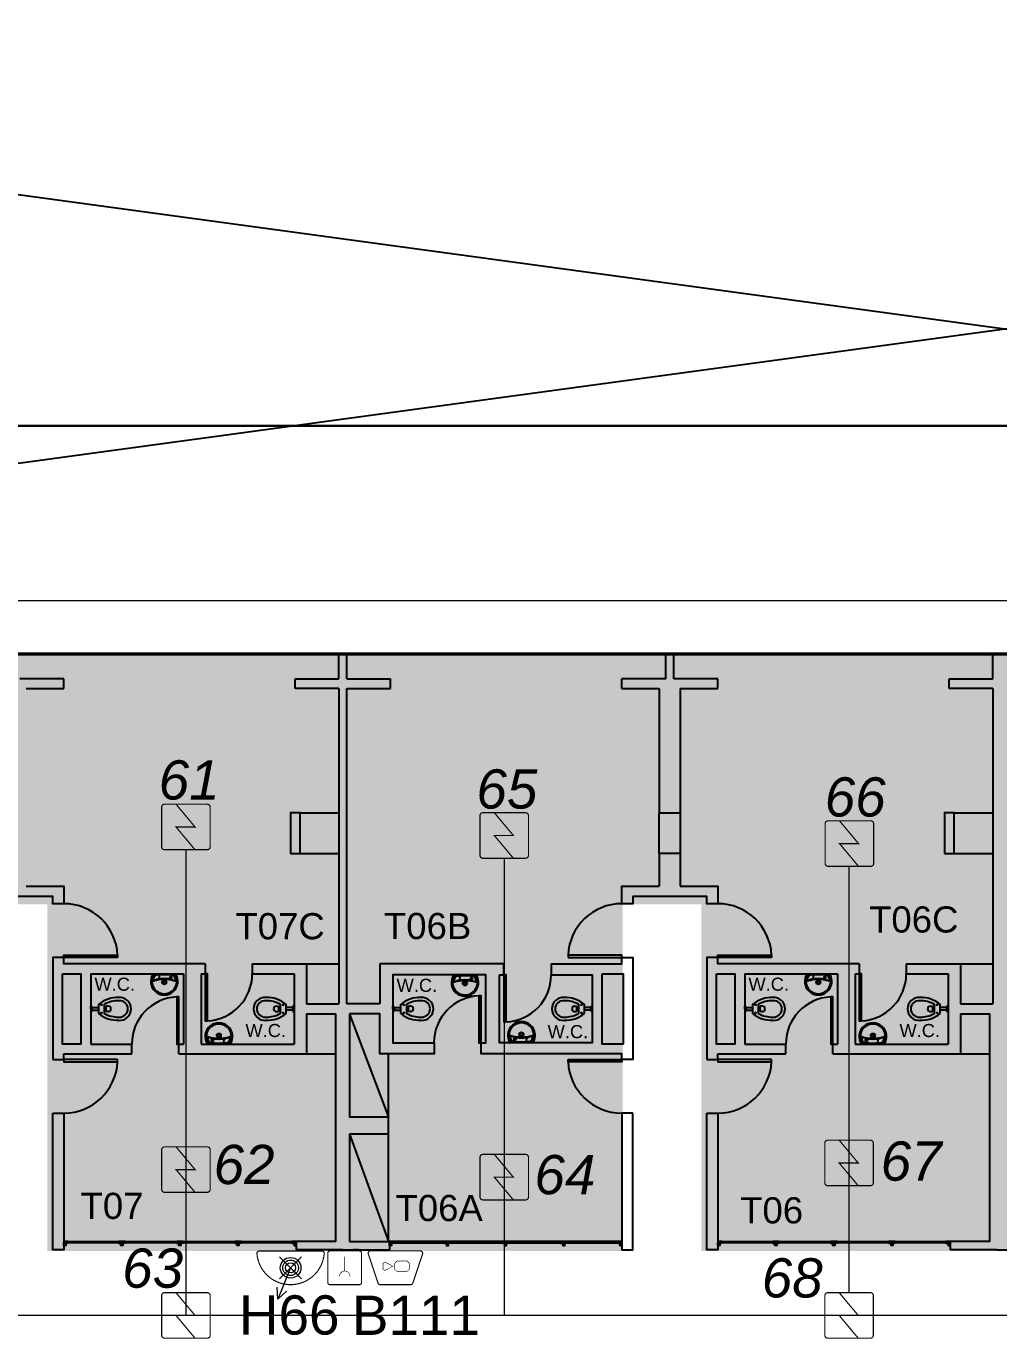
# Model space of a CAD drawing. Header units: metres. Extents: x -331 to 2982, y 362 to 2539.
# Drawn here: x 794.57 to 809.44, y 1304.15 to 1324.22 of the extents above; entities that cross this region are included whole.
import ezdxf

# ---------------------------------------------------------------- set-up
doc = ezdxf.new("R2010")
doc.units = ezdxf.units.M
doc.layers.get('0').update_dxf_attribs({"color": 251})
doc.layers.add('_salas', color=251, linetype='Continuous', plot=False)
for name, color, linetype in [('ALV', 251, 'Continuous'), ('CX', 251, 'Continuous'), ('Det', 251, 'Continuous'), ('DET. FUMAÇA', 1, 'Continuous'), ('Det_Vigas', 251, 'Continuous'), ('Div', 251, 'Continuous'), ('Est', 251, 'Continuous'), ('Mob', 251, 'Continuous'), ('SALAS NOVAS', 7, 'Continuous'), ('Texto_Salas', 251, 'Continuous'), ('vid', 251, 'Continuous')]:
    doc.layers.add(name, color=color, linetype=linetype)
doc.layers.add('Botoeira_antiga', color=74, linetype='Continuous', lineweight=30)
doc.styles.add('ARIAL', font='arial.ttf')
doc.styles.add('DESTAQUE', font='arial.ttf', dxfattribs={"height": 0.4})
doc.styles.add('X3G_ENTITY_1416A427', font='arial.ttf', dxfattribs={"height": 0.6})
doc.styles.add('X3G_ENTITY_1416A431', font='arial.ttf', dxfattribs={"height": 0.6})
doc.styles.add('X3G_ENTITY_1416A43B', font='arial.ttf', dxfattribs={"height": 0.6})
doc.styles.add('X3G_ENTITY_1416A445', font='arial.ttf', dxfattribs={"height": 0.6})
doc.styles.add('X3G_ENTITY_1416A44F', font='arial.ttf', dxfattribs={"height": 0.6})
doc.styles.add('X3G_ENTITY_1416A459', font='arial.ttf', dxfattribs={"height": 0.6})
doc.styles.add('X3G_ENTITY_1416A463', font='arial.ttf', dxfattribs={"height": 0.6})
doc.styles.add('X3G_ENTITY_1416A46D', font='arial.ttf', dxfattribs={"height": 0.6})
doc.styles.add('X3G_ENTITY_1416B677', font='arial.ttf', dxfattribs={"height": 0.6})
doc.styles.add('X3G_ENTITY_14229861', font='arial.ttf', dxfattribs={"height": 0.6})

# ---------------------------------------------------------------- blocks, each defined once
blk = doc.blocks.new('Detector de fumaça')
at = {"layer": 'DET. FUMAÇA', "linetype": 'Continuous', "lineweight": 15, "const_width": 0.0187}
blk.add_lwpolyline([(774.599, 539.816), (775.249, 539.816, -0.414214), (775.296, 539.769), (775.296, 539.167, -0.414214), (775.249, 539.12), (774.599, 539.12, -0.414214), (774.553, 539.167), (774.553, 539.769, -0.414214)], format="xyb", close=True, dxfattribs=at)
blk.add_lwpolyline([(774.773, 539.816), (775.064, 539.468), (774.773, 539.468), (775.064, 539.12)], dxfattribs=at)
blk = doc.blocks.new('WEW')
at = {"color": 1, "lineweight": 0, "true_color": 0xe60000}
for p, q in [((1781.244, 994.005), (1781.439, 994.482)), ((1781.439, 994.482), (1781.308, 994.36)), ((1781.439, 994.482), (1781.447, 994.302)), ((1781.075, 994.175), (1781.413, 993.836)), ((1781.413, 994.175), (1781.075, 993.836))]:
    blk.add_line(p, q, dxfattribs=at)
at = {"color": 1, "true_color": 0xe60000, "const_width": 0.0172}
for points in [[(1779.259, 993.747), (1780.023, 993.747, 0.511918), (1780.056, 993.793), (1779.907, 994.24, 0.322823), (1779.874, 994.263), (1779.408, 994.263, 0.322823), (1779.375, 994.24), (1779.226, 993.793, 0.511918)], [(1780.193, 994.263), (1780.641, 994.263, -0.414214), (1780.675, 994.229), (1780.675, 993.782, -0.414214), (1780.641, 993.747), (1780.193, 993.747, -0.414214), (1780.159, 993.782), (1780.159, 994.229, -0.414214)], [(1780.764, 993.748), (1781.724, 993.748, 0.435311), (1781.759, 993.784, 0.930949), (1780.73, 993.784, 0.435311)]]:
    blk.add_lwpolyline(points, format="xyb", close=True, dxfattribs=at)
at = {"color": 1, "true_color": 0xe60000, "const_width": 0.0086}
for points in [[(1780.336, 994.135), (1780.338, 994.117), (1780.344, 994.099), (1780.351, 994.088), (1780.365, 994.073), (1780.373, 994.067), (1780.386, 994.06), (1780.397, 994.057), (1780.413, 994.055), (1780.421, 994.055), (1780.431, 994.056), (1780.45, 994.062), (1780.464, 994.07), (1780.477, 994.082), (1780.488, 994.096), (1780.494, 994.11), (1780.497, 994.122), (1780.498, 994.13), (1780.498, 994.136)], [(1780.417, 993.837), (1780.417, 994.055)]]:
    blk.add_lwpolyline(points, dxfattribs=at)
for points in [[(1779.463, 994.06), (1779.617, 994.06), (1779.652, 994.026), (1779.652, 993.936), (1779.617, 993.902), (1779.463, 993.902), (1779.428, 993.936), (1779.428, 994.026)], [(1779.832, 993.936), (1779.832, 994.026), (1779.802, 994.044), (1779.679, 993.981), (1779.802, 993.918)]]:
    blk.add_lwpolyline(points, close=True, dxfattribs=at)
at = {"color": 1, "lineweight": 0, "true_color": 0xe60000}
for radius in [0.158, 0.119, 0.0774]:
    blk.add_circle((1781.244, 994.005), radius, dxfattribs=at)

msp = doc.modelspace()

# ---------------------------------------------------------------- hatches: boundary and pattern name
at = {"layer": '_salas', "transparency": 33554559}
h = msp.add_hatch(color=256, dxfattribs=at)
h.dxf.hatch_style = 1
h.paths.add_polyline_path([(845.886, 1305.49), (845.886, 1314.61), (773.074, 1314.61), (773.074, 1305.49), (773.859, 1305.49), (773.859, 1310.79), (774.889, 1310.79), (774.889, 1305.49), (783.689, 1305.49), (783.689, 1310.79), (784.889, 1310.79), (784.889, 1305.49), (793.689, 1305.49), (793.689, 1310.79), (794.889, 1310.79), (794.889, 1305.49), (803.689, 1305.49), (803.689, 1310.79), (804.889, 1310.79), (804.889, 1305.49), (813.689, 1305.49), (813.689, 1310.79), (814.889, 1310.79), (814.889, 1305.49), (823.689, 1305.49), (823.689, 1310.79), (824.889, 1310.79), (824.889, 1305.49), (833.689, 1305.49), (833.689, 1310.79), (834.889, 1310.79), (834.889, 1305.49), (843.689, 1305.49), (843.689, 1310.79), (844.889, 1310.79), (844.889, 1309.89), (844.879, 1309.89), (844.879, 1305.49)])

# ---------------------------------------------------------------- linework, layer by layer
at = {"layer": 'ALV'}
for p, q in [((799.349, 1314.241), (799.349, 1314.611)), ((799.469, 1314.241), (799.469, 1314.611)), ((804.349, 1314.611), (804.469, 1314.611)), ((804.349, 1314.241), (804.349, 1314.611)), ((804.469, 1314.241), (804.469, 1314.611)), ((809.349, 1314.241), (809.349, 1314.611)), ((795.144, 1314.241), (794.469, 1314.241)), ((795.144, 1314.091), (795.144, 1314.241)), ((798.679, 1314.091), (798.679, 1314.241)), ((798.679, 1314.241), (799.349, 1314.241)), ((799.469, 1314.241), (800.139, 1314.241)), ((800.139, 1314.091), (800.139, 1314.241)), ((803.674, 1314.091), (803.674, 1314.241)), ((804.349, 1314.241), (803.674, 1314.241)), ((805.144, 1314.241), (804.469, 1314.241)), ((805.144, 1314.091), (805.144, 1314.241)), ((808.679, 1314.091), (808.679, 1314.241)), ((808.679, 1314.241), (809.349, 1314.241)), ((794.569, 1314.091), (795.144, 1314.091)), ((799.349, 1314.091), (798.679, 1314.091)), ((799.349, 1314.091), (799.349, 1309.269)), ((799.469, 1309.269), (799.469, 1314.091)), ((799.469, 1314.091), (800.139, 1314.091)), ((803.674, 1314.091), (804.249, 1314.091)), ((804.249, 1314.091), (804.249, 1312.191)), ((804.569, 1314.091), (805.144, 1314.091)), ((804.569, 1314.091), (804.569, 1312.191)), ((809.349, 1314.091), (808.679, 1314.091)), ((809.349, 1314.091), (809.349, 1309.269)), ((804.249, 1311.571), (804.249, 1311.071)), ((804.569, 1311.571), (804.569, 1311.071)), ((797.304, 1309.881), (797.304, 1309.731)), ((798.024, 1309.881), (798.854, 1309.881)), ((798.024, 1309.881), (798.024, 1309.731)), ((798.854, 1309.881), (798.854, 1309.269)), ((800.964, 1309.881), (799.974, 1309.881)), ((799.974, 1309.881), (799.974, 1309.269)), ((807.304, 1309.881), (807.304, 1309.731)), ((808.024, 1309.881), (808.854, 1309.881)), ((808.024, 1309.881), (808.024, 1309.731)), ((808.854, 1309.881), (808.854, 1309.269)), ((795.554, 1309.731), (795.554, 1308.656)), ((795.554, 1309.731), (796.974, 1309.731)), ((796.974, 1309.731), (796.974, 1308.656)), ((797.244, 1309.731), (797.304, 1309.731)), ((797.244, 1309.731), (797.244, 1308.656)), ((798.024, 1309.731), (798.664, 1309.731)), ((798.664, 1309.731), (798.664, 1308.656)), ((805.554, 1309.731), (805.554, 1308.656)), ((805.554, 1309.731), (806.974, 1309.731)), ((806.974, 1309.731), (806.974, 1308.656)), ((807.244, 1309.731), (807.304, 1309.731)), ((807.244, 1309.731), (807.244, 1308.656)), ((808.024, 1309.731), (808.664, 1309.731)), ((808.664, 1309.731), (808.664, 1308.656)), ((798.854, 1309.269), (799.349, 1309.269)), ((799.974, 1309.269), (799.469, 1309.269)), ((808.854, 1309.269), (809.349, 1309.269)), ((798.854, 1309.119), (798.854, 1308.506)), ((798.854, 1309.119), (799.304, 1309.119)), ((799.304, 1305.636), (799.304, 1309.119)), ((799.514, 1309.119), (799.514, 1307.536)), ((808.854, 1309.119), (808.854, 1308.506)), ((808.854, 1309.119), (809.304, 1309.119)), ((809.304, 1305.636), (809.304, 1309.119)), ((795.554, 1308.656), (796.184, 1308.656)), ((796.184, 1308.506), (796.184, 1308.656)), ((796.904, 1308.656), (796.974, 1308.656)), ((796.904, 1308.506), (796.904, 1308.656)), ((797.244, 1308.656), (798.664, 1308.656)), ((805.554, 1308.656), (806.184, 1308.656)), ((806.184, 1308.506), (806.184, 1308.656)), ((806.904, 1308.656), (806.974, 1308.656)), ((806.904, 1308.506), (806.904, 1308.656)), ((807.244, 1308.656), (808.664, 1308.656)), ((794.974, 1308.421), (795.144, 1308.421)), ((795.144, 1308.506), (796.184, 1308.506)), ((795.144, 1308.421), (795.144, 1308.506)), ((796.904, 1308.506), (798.854, 1308.506)), ((804.974, 1308.421), (805.144, 1308.421)), ((805.144, 1308.506), (806.184, 1308.506)), ((805.144, 1308.421), (805.144, 1308.506)), ((806.904, 1308.506), (808.854, 1308.506)), ((800.109, 1307.536), (799.514, 1307.536)), ((800.109, 1307.276), (800.109, 1307.536)), ((799.514, 1307.276), (799.514, 1305.636)), ((800.109, 1307.276), (799.514, 1307.276)), ((799.304, 1305.636), (798.694, 1305.636)), ((798.694, 1305.636), (798.694, 1305.511)), ((799.514, 1305.636), (800.124, 1305.636)), ((800.124, 1305.636), (800.124, 1305.511)), ((809.304, 1305.636), (808.694, 1305.636)), ((808.694, 1305.636), (808.694, 1305.511)), ((799.409, 1305.511), (798.694, 1305.511)), ((799.409, 1305.511), (800.124, 1305.511)), ((809.409, 1305.511), (808.694, 1305.511)), ((809.409, 1305.511), (810.124, 1305.511))]:
    msp.add_line(p, q, dxfattribs=at)
for points in [[(794.569, 1311.071), (795.144, 1311.071), (795.144, 1310.801), (794.974, 1310.801), (794.974, 1310.911), (793.844, 1310.911), (793.844, 1310.801), (793.674, 1310.801), (793.674, 1311.071), (794.249, 1311.071)], [(804.569, 1311.071), (805.144, 1311.071), (805.144, 1310.801), (804.974, 1310.801), (804.974, 1310.911), (803.844, 1310.911), (803.844, 1310.801), (803.674, 1310.801), (803.674, 1311.071), (804.249, 1311.071)], [(797.304, 1309.881), (795.144, 1309.881), (795.144, 1309.981), (794.974, 1309.981), (794.974, 1308.421)], [(802.594, 1309.881), (803.674, 1309.881), (803.674, 1309.981), (803.844, 1309.981), (803.844, 1308.421), (803.674, 1308.421), (803.674, 1308.506), (801.524, 1308.506), (801.524, 1308.674), (801.594, 1308.674), (801.594, 1309.714), (800.174, 1309.714), (800.174, 1308.674), (800.804, 1308.674), (800.804, 1308.506), (799.974, 1308.506), (799.974, 1309.119), (799.514, 1309.119)], [(801.804, 1309.714), (801.874, 1309.714), (801.874, 1309.881), (799.974, 1309.881)], [(802.594, 1309.881), (802.594, 1309.714), (803.224, 1309.714), (803.224, 1308.674), (801.804, 1308.674), (801.804, 1309.714)], [(807.304, 1309.881), (805.144, 1309.881), (805.144, 1309.981), (804.974, 1309.981), (804.974, 1308.421)], [(796.047, 1305.615), (796.047, 1305.575), (796.017, 1305.575), (796.017, 1305.615)], [(796.934, 1305.615), (796.934, 1305.575), (796.904, 1305.575), (796.904, 1305.615)], [(801.884, 1305.615), (801.884, 1305.575), (801.914, 1305.575), (801.914, 1305.615)], [(806.047, 1305.615), (806.047, 1305.575), (806.017, 1305.575), (806.017, 1305.615)], [(806.934, 1305.615), (806.934, 1305.575), (806.904, 1305.575), (806.904, 1305.615)]]:
    msp.add_lwpolyline(points, dxfattribs=at)
for points in [[(795.124, 1309.731), (795.404, 1309.731), (795.404, 1308.656), (795.124, 1308.656)], [(803.374, 1309.731), (803.694, 1309.731), (803.694, 1308.656), (803.374, 1308.656)], [(805.124, 1309.731), (805.404, 1309.731), (805.404, 1308.656), (805.124, 1308.656)], [(794.974, 1307.601), (795.144, 1307.601), (795.144, 1305.511), (794.974, 1305.511)], [(803.844, 1307.601), (803.674, 1307.601), (803.674, 1305.511), (803.844, 1305.511)], [(804.974, 1307.601), (805.144, 1307.601), (805.144, 1305.511), (804.974, 1305.511)], [(795.148, 1305.635), (798.69, 1305.635), (798.69, 1305.615), (795.148, 1305.615)], [(795.984, 1305.635), (796.029, 1305.635), (796.029, 1305.615), (795.984, 1305.615), (795.984, 1305.614), (796.03, 1305.614), (796.03, 1305.636), (795.984, 1305.636)], [(796.033, 1305.636), (796.03, 1305.636), (796.03, 1305.614), (796.033, 1305.614)], [(796.08, 1305.635), (796.034, 1305.635), (796.034, 1305.615), (796.08, 1305.615), (796.08, 1305.614), (796.033, 1305.614), (796.033, 1305.636), (796.08, 1305.636)], [(796.871, 1305.635), (796.917, 1305.635), (796.917, 1305.615), (796.871, 1305.615), (796.871, 1305.614), (796.918, 1305.614), (796.918, 1305.636), (796.871, 1305.636)], [(796.921, 1305.636), (796.918, 1305.636), (796.918, 1305.614), (796.921, 1305.614)], [(796.967, 1305.635), (796.922, 1305.635), (796.922, 1305.615), (796.967, 1305.615), (796.967, 1305.614), (796.921, 1305.614), (796.921, 1305.636), (796.967, 1305.636)], [(803.67, 1305.635), (800.128, 1305.635), (800.128, 1305.615), (803.67, 1305.615)], [(801.851, 1305.635), (801.897, 1305.635), (801.897, 1305.615), (801.851, 1305.615), (801.851, 1305.614), (801.898, 1305.614), (801.898, 1305.636), (801.851, 1305.636)], [(801.898, 1305.636), (801.901, 1305.636), (801.901, 1305.614), (801.898, 1305.614)], [(801.947, 1305.635), (801.902, 1305.635), (801.902, 1305.615), (801.947, 1305.615), (801.947, 1305.614), (801.901, 1305.614), (801.901, 1305.636), (801.947, 1305.636)], [(805.148, 1305.635), (808.69, 1305.635), (808.69, 1305.615), (805.148, 1305.615)], [(805.984, 1305.635), (806.029, 1305.635), (806.029, 1305.615), (805.984, 1305.615), (805.984, 1305.614), (806.03, 1305.614), (806.03, 1305.636), (805.984, 1305.636)], [(806.033, 1305.636), (806.03, 1305.636), (806.03, 1305.614), (806.033, 1305.614)], [(806.08, 1305.635), (806.034, 1305.635), (806.034, 1305.615), (806.08, 1305.615), (806.08, 1305.614), (806.033, 1305.614), (806.033, 1305.636), (806.08, 1305.636)], [(806.871, 1305.635), (806.917, 1305.635), (806.917, 1305.615), (806.871, 1305.615), (806.871, 1305.614), (806.918, 1305.614), (806.918, 1305.636), (806.871, 1305.636)], [(806.921, 1305.636), (806.918, 1305.636), (806.918, 1305.614), (806.921, 1305.614)], [(806.967, 1305.635), (806.922, 1305.635), (806.922, 1305.615), (806.967, 1305.615), (806.967, 1305.614), (806.921, 1305.614), (806.921, 1305.636), (806.967, 1305.636)]]:
    msp.add_lwpolyline(points, close=True, dxfattribs=at)
at = {"layer": 'Botoeira_antiga'}
msp.add_lwpolyline([(872.49, 1318.109, 0.414214), (873.39, 1319.009), (873.39, 1344.645, 0.414214), (872.49, 1345.545), (763.344, 1345.545, 0.414214), (762.444, 1344.645), (762.444, 1319.009, 0.414214), (763.344, 1318.109)], format="xyb", close=True, dxfattribs=at)
at = {"layer": 'CX'}
for points in [[(795.964, 1309.981), (795.144, 1309.981), (795.144, 1310.016), (795.964, 1310.016)], [(802.854, 1309.981), (803.674, 1309.981), (803.674, 1310.016), (802.854, 1310.016)], [(805.964, 1309.981), (805.144, 1309.981), (805.144, 1310.016), (805.964, 1310.016)], [(797.339, 1309.011), (797.339, 1309.731), (797.304, 1309.731), (797.304, 1309.011)], [(801.909, 1308.994), (801.909, 1309.714), (801.874, 1309.714), (801.874, 1308.994)], [(807.339, 1309.011), (807.339, 1309.731), (807.304, 1309.731), (807.304, 1309.011)], [(801.489, 1309.394), (801.489, 1308.674), (801.524, 1308.674), (801.524, 1309.394)], [(796.869, 1309.376), (796.869, 1308.656), (796.904, 1308.656), (796.904, 1309.376)], [(806.869, 1309.376), (806.869, 1308.656), (806.904, 1308.656), (806.904, 1309.376)], [(795.964, 1308.421), (795.144, 1308.421), (795.144, 1308.386), (795.964, 1308.386)], [(802.854, 1308.421), (803.674, 1308.421), (803.674, 1308.386), (802.854, 1308.386)], [(805.964, 1308.421), (805.144, 1308.421), (805.144, 1308.386), (805.964, 1308.386)], [(795.147, 1305.636), (795.144, 1305.636), (795.144, 1305.614), (795.147, 1305.614)], [(795.207, 1305.635), (795.148, 1305.635), (795.148, 1305.615), (795.207, 1305.615), (795.207, 1305.614), (795.147, 1305.614), (795.147, 1305.636), (795.207, 1305.636)], [(797.759, 1305.635), (797.804, 1305.635), (797.804, 1305.615), (797.759, 1305.615), (797.759, 1305.614), (797.805, 1305.614), (797.805, 1305.636), (797.759, 1305.636)], [(797.808, 1305.636), (797.805, 1305.636), (797.805, 1305.614), (797.808, 1305.614)], [(797.855, 1305.635), (797.809, 1305.635), (797.809, 1305.615), (797.855, 1305.615), (797.855, 1305.614), (797.808, 1305.614), (797.808, 1305.636), (797.855, 1305.636)], [(798.631, 1305.635), (798.69, 1305.635), (798.69, 1305.615), (798.631, 1305.615), (798.631, 1305.614), (798.691, 1305.614), (798.691, 1305.636), (798.631, 1305.636)], [(798.691, 1305.636), (798.694, 1305.636), (798.694, 1305.614), (798.691, 1305.614)], [(800.127, 1305.636), (800.124, 1305.636), (800.124, 1305.614), (800.127, 1305.614)], [(800.187, 1305.635), (800.128, 1305.635), (800.128, 1305.615), (800.187, 1305.615), (800.187, 1305.614), (800.127, 1305.614), (800.127, 1305.636), (800.187, 1305.636)], [(800.964, 1305.635), (801.009, 1305.635), (801.009, 1305.615), (800.964, 1305.615), (800.964, 1305.614), (801.01, 1305.614), (801.01, 1305.636), (800.964, 1305.636)], [(801.01, 1305.636), (801.013, 1305.636), (801.013, 1305.614), (801.01, 1305.614)], [(801.06, 1305.635), (801.014, 1305.635), (801.014, 1305.615), (801.06, 1305.615), (801.06, 1305.614), (801.013, 1305.614), (801.013, 1305.636), (801.06, 1305.636)], [(802.739, 1305.635), (802.784, 1305.635), (802.784, 1305.615), (802.739, 1305.615), (802.739, 1305.614), (802.785, 1305.614), (802.785, 1305.636), (802.739, 1305.636)], [(802.785, 1305.636), (802.788, 1305.636), (802.788, 1305.614), (802.785, 1305.614)], [(802.835, 1305.635), (802.789, 1305.635), (802.789, 1305.615), (802.835, 1305.615), (802.835, 1305.614), (802.788, 1305.614), (802.788, 1305.636), (802.835, 1305.636)], [(803.611, 1305.635), (803.67, 1305.635), (803.67, 1305.615), (803.611, 1305.615), (803.611, 1305.614), (803.671, 1305.614), (803.671, 1305.636), (803.611, 1305.636)], [(803.671, 1305.636), (803.674, 1305.636), (803.674, 1305.614), (803.671, 1305.614)], [(805.147, 1305.636), (805.144, 1305.636), (805.144, 1305.614), (805.147, 1305.614)], [(805.207, 1305.635), (805.148, 1305.635), (805.148, 1305.615), (805.207, 1305.615), (805.207, 1305.614), (805.147, 1305.614), (805.147, 1305.636), (805.207, 1305.636)], [(807.759, 1305.635), (807.804, 1305.635), (807.804, 1305.615), (807.759, 1305.615), (807.759, 1305.614), (807.805, 1305.614), (807.805, 1305.636), (807.759, 1305.636)], [(807.808, 1305.636), (807.805, 1305.636), (807.805, 1305.614), (807.808, 1305.614)], [(807.855, 1305.635), (807.809, 1305.635), (807.809, 1305.615), (807.855, 1305.615), (807.855, 1305.614), (807.808, 1305.614), (807.808, 1305.636), (807.855, 1305.636)], [(808.631, 1305.635), (808.69, 1305.635), (808.69, 1305.615), (808.631, 1305.615), (808.631, 1305.614), (808.691, 1305.614), (808.691, 1305.636), (808.631, 1305.636)], [(808.691, 1305.636), (808.694, 1305.636), (808.694, 1305.614), (808.691, 1305.614)]]:
    msp.add_lwpolyline(points, close=True, dxfattribs=at)
for points in [[(795.174, 1305.615), (795.174, 1305.575), (795.144, 1305.575), (795.144, 1305.615)], [(797.822, 1305.615), (797.822, 1305.575), (797.792, 1305.575), (797.792, 1305.615)], [(798.664, 1305.615), (798.664, 1305.575), (798.694, 1305.575), (798.694, 1305.615)], [(800.154, 1305.615), (800.154, 1305.575), (800.124, 1305.575), (800.124, 1305.615)], [(800.997, 1305.615), (800.997, 1305.575), (801.027, 1305.575), (801.027, 1305.615)], [(802.772, 1305.615), (802.772, 1305.575), (802.802, 1305.575), (802.802, 1305.615)], [(803.644, 1305.615), (803.644, 1305.575), (803.674, 1305.575), (803.674, 1305.615)], [(805.174, 1305.615), (805.174, 1305.575), (805.144, 1305.575), (805.144, 1305.615)], [(807.822, 1305.615), (807.822, 1305.575), (807.792, 1305.575), (807.792, 1305.615)], [(808.664, 1305.615), (808.664, 1305.575), (808.694, 1305.575), (808.694, 1305.615)]]:
    msp.add_lwpolyline(points, dxfattribs=at)
at = {"layer": 'CX', "color": 251, "true_color": 0x606060}
for centre, radius, start, end in [((795.144, 1309.981), 0.821, 2.4441, 90), ((803.674, 1309.981), 0.821, 90, 177.5559), ((805.144, 1309.981), 0.821, 2.4441, 90), ((797.304, 1309.731), 0.721, 272.783, 0), ((801.874, 1309.714), 0.721, 272.783, 0), ((807.304, 1309.731), 0.721, 272.783, 0), ((801.524, 1308.674), 0.721, 92.783, 180), ((796.904, 1308.656), 0.721, 92.783, 180), ((806.904, 1308.656), 0.721, 92.783, 180), ((795.144, 1308.421), 0.821, 270, 357.5559), ((803.674, 1308.421), 0.821, 182.4441, 270), ((805.144, 1308.421), 0.821, 270, 357.5559)]:
    msp.add_arc(centre, radius, start, end, dxfattribs=at)
at = {"layer": 'Det', "color": 251}
for p, q in [((841.129, 1323.891), (773.124, 1314.631)), ((777.964, 1323.89), (845.929, 1314.631))]:
    msp.add_line(p, q, dxfattribs=at)
at = {"layer": 'Det_Vigas', "color": 251}
for p, q in [((795.64, 1305.615), (795.565, 1305.615)), ((800.62, 1305.615), (800.545, 1305.615)), ((799.647, 1305.511), (799.572, 1305.511))]:
    msp.add_line(p, q, dxfattribs=at)
at = {"layer": 'Div', "color": 230, "linetype": 'Continuous', "lineweight": 0}
msp.add_line((744.152, 1315.437), (872.39, 1315.437), dxfattribs=at)
at = {"layer": 'Div', "color": 150, "linetype": 'Continuous', "lineweight": 0}
for p, q in [((797.01, 1311.627), (797.01, 1304.507)), ((801.878, 1311.497), (801.878, 1304.507)), ((807.151, 1304.855), (807.151, 1311.374)), ((847.645, 1304.507), (747.654, 1304.507))]:
    msp.add_line(p, q, dxfattribs=at)
at = {"layer": 'Est'}
for points in [[(798.609, 1311.571), (798.759, 1311.571), (798.759, 1312.191), (798.609, 1312.191)], [(804.249, 1312.191), (804.569, 1312.191), (804.569, 1311.571), (804.249, 1311.571)], [(808.609, 1311.571), (808.759, 1311.571), (808.759, 1312.191), (808.609, 1312.191)]]:
    msp.add_lwpolyline(points, close=True, dxfattribs=at)
at = {"layer": 'Mob'}
for p, q in [((798.759, 1312.191), (799.349, 1312.191)), ((808.759, 1312.191), (809.349, 1312.191)), ((798.759, 1311.571), (799.349, 1311.571)), ((808.759, 1311.571), (809.349, 1311.571)), ((798.854, 1309.881), (799.349, 1309.881)), ((808.854, 1309.881), (809.349, 1309.881)), ((796.503, 1309.731), (796.855, 1309.731)), ((801.101, 1309.714), (801.452, 1309.714)), ((806.503, 1309.731), (806.855, 1309.731)), ((795.554, 1309.194), (795.554, 1309.234)), ((795.554, 1309.234), (795.565, 1309.234)), ((795.554, 1309.194), (795.554, 1309.153)), ((795.574, 1309.214), (795.574, 1309.225)), ((795.574, 1309.214), (795.574, 1309.174)), ((795.574, 1309.214), (795.674, 1309.214)), ((795.674, 1309.264), (795.674, 1309.124)), ((795.762, 1309.264), (795.762, 1309.124)), ((795.793, 1309.153), (795.793, 1309.234)), ((795.822, 1309.234), (795.793, 1309.234)), ((798.396, 1309.234), (798.425, 1309.234)), ((798.425, 1309.234), (798.425, 1309.153)), ((798.456, 1309.124), (798.456, 1309.264)), ((798.544, 1309.124), (798.544, 1309.264)), ((798.644, 1309.214), (798.544, 1309.214)), ((798.644, 1309.214), (798.644, 1309.225)), ((798.644, 1309.174), (798.644, 1309.214)), ((798.664, 1309.234), (798.653, 1309.234)), ((798.664, 1309.194), (798.664, 1309.234)), ((798.664, 1309.194), (798.664, 1309.153)), ((800.174, 1309.194), (800.174, 1309.234)), ((800.174, 1309.234), (800.185, 1309.234)), ((800.174, 1309.194), (800.174, 1309.153)), ((800.194, 1309.214), (800.194, 1309.225)), ((800.194, 1309.214), (800.194, 1309.174)), ((800.194, 1309.214), (800.294, 1309.214)), ((800.294, 1309.264), (800.294, 1309.124)), ((800.382, 1309.264), (800.382, 1309.124)), ((800.413, 1309.153), (800.413, 1309.234)), ((800.442, 1309.234), (800.413, 1309.234)), ((802.956, 1309.234), (802.985, 1309.234)), ((802.985, 1309.234), (802.985, 1309.153)), ((803.016, 1309.124), (803.016, 1309.264)), ((803.104, 1309.124), (803.104, 1309.264)), ((803.204, 1309.214), (803.104, 1309.214)), ((803.204, 1309.214), (803.204, 1309.225)), ((803.204, 1309.174), (803.204, 1309.214)), ((803.224, 1309.234), (803.213, 1309.234)), ((803.224, 1309.194), (803.224, 1309.234)), ((803.224, 1309.194), (803.224, 1309.153)), ((805.554, 1309.194), (805.554, 1309.234)), ((805.554, 1309.234), (805.565, 1309.234)), ((805.554, 1309.194), (805.554, 1309.153)), ((805.574, 1309.214), (805.574, 1309.225)), ((805.574, 1309.214), (805.574, 1309.174)), ((805.574, 1309.214), (805.674, 1309.214)), ((805.674, 1309.264), (805.674, 1309.124)), ((805.762, 1309.264), (805.762, 1309.124)), ((805.793, 1309.153), (805.793, 1309.234)), ((805.822, 1309.234), (805.793, 1309.234)), ((808.396, 1309.234), (808.425, 1309.234)), ((808.425, 1309.234), (808.425, 1309.153)), ((808.456, 1309.124), (808.456, 1309.264)), ((808.544, 1309.124), (808.544, 1309.264)), ((808.644, 1309.214), (808.544, 1309.214)), ((808.644, 1309.214), (808.644, 1309.225)), ((808.644, 1309.174), (808.644, 1309.214)), ((808.664, 1309.234), (808.653, 1309.234)), ((808.664, 1309.194), (808.664, 1309.234)), ((808.664, 1309.194), (808.664, 1309.153)), ((795.554, 1309.153), (795.565, 1309.153)), ((795.574, 1309.174), (795.674, 1309.174)), ((795.574, 1309.174), (795.574, 1309.163)), ((795.822, 1309.153), (795.793, 1309.153)), ((798.396, 1309.153), (798.425, 1309.153)), ((798.644, 1309.174), (798.544, 1309.174)), ((798.644, 1309.174), (798.644, 1309.163)), ((798.664, 1309.153), (798.653, 1309.153)), ((800.174, 1309.153), (800.185, 1309.153)), ((800.194, 1309.174), (800.294, 1309.174)), ((800.194, 1309.174), (800.194, 1309.163)), ((800.442, 1309.153), (800.413, 1309.153)), ((802.956, 1309.153), (802.985, 1309.153)), ((803.204, 1309.174), (803.104, 1309.174)), ((803.204, 1309.174), (803.204, 1309.163)), ((803.224, 1309.153), (803.213, 1309.153)), ((805.554, 1309.153), (805.565, 1309.153)), ((805.574, 1309.174), (805.674, 1309.174)), ((805.574, 1309.174), (805.574, 1309.163)), ((805.822, 1309.153), (805.793, 1309.153)), ((808.396, 1309.153), (808.425, 1309.153)), ((808.644, 1309.174), (808.544, 1309.174)), ((808.644, 1309.174), (808.644, 1309.163)), ((808.664, 1309.153), (808.653, 1309.153)), ((797.69, 1308.656), (797.339, 1308.656)), ((802.317, 1308.674), (801.966, 1308.674)), ((807.69, 1308.656), (807.339, 1308.656)), ((798.854, 1308.506), (799.304, 1308.506)), ((808.854, 1308.506), (809.304, 1308.506))]:
    msp.add_line(p, q, dxfattribs=at)
at = {"layer": 'Mob', "ltscale": 0.8}
for p, q in [((799.514, 1309.111), (800.109, 1307.536)), ((799.514, 1307.276), (800.109, 1305.636))]:
    msp.add_line(p, q, dxfattribs=at)
at = {"layer": 'Mob'}
for points in [[(796.68, 1309.72, 0.019765), (796.554, 1309.715, 0.055725), (796.536, 1309.713, 0.26837), (796.503, 1309.677, 0.08527), (796.491, 1309.59, 0.373975), (796.68, 1309.425, 0.373975), (796.869, 1309.59, 0.08527), (796.857, 1309.677, 0.26837), (796.824, 1309.713, 0.055725), (796.806, 1309.715, 0.019765)], [(801.277, 1309.703, 0.019765), (801.151, 1309.698, 0.055725), (801.133, 1309.696, 0.26837), (801.1, 1309.66, 0.08527), (801.088, 1309.572, 0.373975), (801.277, 1309.408, 0.373975), (801.467, 1309.572, 0.08527), (801.455, 1309.66, 0.26837), (801.421, 1309.696, 0.055725), (801.403, 1309.698, 0.019765)], [(806.68, 1309.72, 0.019765), (806.554, 1309.715, 0.055725), (806.536, 1309.713, 0.26837), (806.503, 1309.677, 0.08527), (806.491, 1309.59, 0.373975), (806.68, 1309.425, 0.373975), (806.869, 1309.59, 0.08527), (806.857, 1309.677, 0.26837), (806.824, 1309.713, 0.055725), (806.806, 1309.715, 0.019765)], [(797.514, 1308.667, 0.019765), (797.64, 1308.672, 0.055725), (797.658, 1308.674, 0.26837), (797.691, 1308.71, 0.08527), (797.703, 1308.798, 0.373975), (797.514, 1308.962, 0.373975), (797.324, 1308.798, 0.08527), (797.336, 1308.71, 0.26837), (797.37, 1308.674, 0.055725), (797.388, 1308.672, 0.019765)], [(802.141, 1308.684, 0.019765), (802.267, 1308.689, 0.055725), (802.285, 1308.692, 0.26837), (802.318, 1308.728, 0.08527), (802.33, 1308.815, 0.373975), (802.141, 1308.98, 0.373975), (801.951, 1308.815, 0.08527), (801.963, 1308.728, 0.26837), (801.997, 1308.692, 0.055725), (802.015, 1308.689, 0.019765)], [(807.514, 1308.667, 0.019765), (807.64, 1308.672, 0.055725), (807.658, 1308.674, 0.26837), (807.691, 1308.71, 0.08527), (807.703, 1308.798, 0.373975), (807.514, 1308.962, 0.373975), (807.324, 1308.798, 0.08527), (807.336, 1308.71, 0.26837), (807.37, 1308.674, 0.055725), (807.388, 1308.672, 0.019765)]]:
    msp.add_lwpolyline(points, format="xyb", close=True, dxfattribs=at)
for points in [[(796.854, 1309.624, 0.09339), (796.842, 1309.677, 0.281673), (796.797, 1309.71, 0.022774), (796.707, 1309.716), (796.68, 1309.716), (796.653, 1309.716, 0.022774), (796.563, 1309.71, 0.281673), (796.518, 1309.677, 0.09339), (796.505, 1309.624)], [(796.854, 1309.624, -0.557482), (796.847, 1309.619, 0.068592), (796.743, 1309.649, 0.02486), (796.68, 1309.654, 0.02486), (796.617, 1309.649, 0.068592), (796.513, 1309.619, -0.557482), (796.505, 1309.624)], [(796.847, 1309.619, 0.072415), (796.68, 1309.642, 0.072415), (796.512, 1309.619)], [(796.515, 1309.62, -0.467154), (796.518, 1309.627, -0.039312), (796.585, 1309.651, 0.320715), (796.604, 1309.671, 0.032811), (796.608, 1309.709)], [(801.452, 1309.606, 0.09339), (801.439, 1309.66, 0.281673), (801.394, 1309.693, 0.022774), (801.304, 1309.698), (801.277, 1309.698), (801.25, 1309.698, 0.022774), (801.16, 1309.693, 0.281673), (801.115, 1309.66, 0.09339), (801.103, 1309.606)], [(801.452, 1309.606, -0.557482), (801.444, 1309.601, 0.068592), (801.34, 1309.631, 0.02486), (801.277, 1309.636, 0.02486), (801.214, 1309.631, 0.068592), (801.11, 1309.601, -0.557482), (801.103, 1309.606)], [(801.445, 1309.601, 0.072415), (801.277, 1309.624, 0.072415), (801.11, 1309.601)], [(801.113, 1309.602, -0.467154), (801.115, 1309.609, -0.039312), (801.182, 1309.633, 0.320715), (801.201, 1309.653, 0.032811), (801.205, 1309.691)], [(806.854, 1309.624, 0.09339), (806.842, 1309.677, 0.281673), (806.797, 1309.71, 0.022774), (806.707, 1309.716), (806.68, 1309.716), (806.653, 1309.716, 0.022774), (806.563, 1309.71, 0.281673), (806.518, 1309.677, 0.09339), (806.505, 1309.624)], [(806.854, 1309.624, -0.557482), (806.847, 1309.619, 0.068592), (806.743, 1309.649, 0.02486), (806.68, 1309.654, 0.02486), (806.617, 1309.649, 0.068592), (806.513, 1309.619, -0.557482), (806.505, 1309.624)], [(806.847, 1309.619, 0.072415), (806.68, 1309.642, 0.072415), (806.512, 1309.619)], [(806.515, 1309.62, -0.467154), (806.518, 1309.627, -0.039312), (806.585, 1309.651, 0.320715), (806.604, 1309.671, 0.032811), (806.608, 1309.709)], [(801.966, 1308.781, -0.557482), (801.974, 1308.786, 0.068592), (802.078, 1308.756, 0.02486), (802.141, 1308.751, 0.02486), (802.204, 1308.756, 0.068592), (802.308, 1308.786, -0.557482), (802.315, 1308.781)], [(801.973, 1308.786, 0.072415), (802.141, 1308.763, 0.072415), (802.308, 1308.786)], [(802.305, 1308.785, -0.467154), (802.303, 1308.778, -0.039312), (802.236, 1308.754, 0.320715), (802.217, 1308.734, 0.032811), (802.213, 1308.696)], [(797.339, 1308.763, -0.557482), (797.347, 1308.768, 0.068592), (797.451, 1308.738, 0.02486), (797.514, 1308.733, 0.02486), (797.577, 1308.738, 0.068592), (797.681, 1308.768, -0.557482), (797.688, 1308.763)], [(797.339, 1308.763, 0.09339), (797.352, 1308.71, 0.281673), (797.397, 1308.677, 0.022774), (797.487, 1308.671), (797.514, 1308.671), (797.541, 1308.671, 0.022774), (797.631, 1308.677, 0.281673), (797.676, 1308.71, 0.09339), (797.688, 1308.763)], [(797.346, 1308.769, 0.072415), (797.514, 1308.745, 0.072415), (797.681, 1308.769)], [(797.678, 1308.767, -0.467154), (797.676, 1308.76, -0.039312), (797.609, 1308.737, 0.320715), (797.59, 1308.716, 0.032811), (797.586, 1308.679)], [(801.966, 1308.781, 0.09339), (801.979, 1308.728, 0.281673), (802.024, 1308.695, 0.022774), (802.114, 1308.689), (802.141, 1308.689), (802.168, 1308.689, 0.022774), (802.258, 1308.695, 0.281673), (802.303, 1308.728, 0.09339), (802.315, 1308.781)], [(807.339, 1308.763, -0.557482), (807.347, 1308.768, 0.068592), (807.451, 1308.738, 0.02486), (807.514, 1308.733, 0.02486), (807.577, 1308.738, 0.068592), (807.681, 1308.768, -0.557482), (807.688, 1308.763)], [(807.339, 1308.763, 0.09339), (807.352, 1308.71, 0.281673), (807.397, 1308.677, 0.022774), (807.487, 1308.671), (807.514, 1308.671), (807.541, 1308.671, 0.022774), (807.631, 1308.677, 0.281673), (807.676, 1308.71, 0.09339), (807.688, 1308.763)], [(807.346, 1308.769, 0.072415), (807.514, 1308.745, 0.072415), (807.681, 1308.769)], [(807.678, 1308.767, -0.467154), (807.676, 1308.76, -0.039312), (807.609, 1308.737, 0.320715), (807.59, 1308.716, 0.032811), (807.586, 1308.679)]]:
    msp.add_lwpolyline(points, format="xyb", dxfattribs=at)
for points in [[(800.109, 1307.536), (800.109, 1308.506)], [(800.109, 1305.636), (800.109, 1307.276)]]:
    msp.add_lwpolyline(points, dxfattribs=at)
for centre, radius in [((796.68, 1309.601), 0.0328), ((796.68, 1309.601), 0.0203), ((796.779, 1309.674), 0.0158), ((801.277, 1309.583), 0.0328), ((801.277, 1309.583), 0.0203), ((801.376, 1309.657), 0.0158), ((806.68, 1309.601), 0.0328), ((806.68, 1309.601), 0.0203), ((806.779, 1309.674), 0.0158), ((795.72, 1309.256), 0.00707), ((798.498, 1309.256), 0.00707), ((800.34, 1309.256), 0.00707), ((803.058, 1309.256), 0.00707), ((805.72, 1309.256), 0.00707), ((808.498, 1309.256), 0.00707), ((795.72, 1309.132), 0.00707), ((798.498, 1309.132), 0.00707), ((800.34, 1309.132), 0.00707), ((803.058, 1309.132), 0.00707), ((805.72, 1309.132), 0.00707), ((808.498, 1309.132), 0.00707), ((797.514, 1308.787), 0.0328), ((797.514, 1308.787), 0.0203), ((802.141, 1308.804), 0.0328), ((802.141, 1308.804), 0.0203), ((807.514, 1308.787), 0.0328), ((807.514, 1308.787), 0.0203), ((797.415, 1308.713), 0.0158), ((802.042, 1308.73), 0.0158), ((807.415, 1308.713), 0.0158)]:
    msp.add_circle(centre, radius, dxfattribs=at)
for centre, radius, start, end in [((796.738, 1309.606), 0.266, 151.9123, 184.0939), ((796.68, 1309.616), 0.209, 187.9818, 270), ((796.68, 1309.616), 0.209, 270, 352.0182), ((796.622, 1309.606), 0.266, 355.9061, 27.7353), ((801.335, 1309.589), 0.266, 151.9123, 184.0939), ((801.103, 1309.711), 0.0027, 90, 152.2647), ((801.452, 1309.711), 0.0027, 27.7353, 90), ((801.219, 1309.589), 0.266, 355.9061, 27.7353), ((806.738, 1309.606), 0.266, 151.9123, 184.0939), ((806.68, 1309.616), 0.209, 187.9818, 270), ((806.68, 1309.616), 0.209, 270, 352.0182), ((806.622, 1309.606), 0.266, 355.9061, 27.7353), ((801.277, 1309.599), 0.209, 187.9818, 270), ((801.277, 1309.599), 0.209, 270, 352.0182), ((795.565, 1309.225), 0.00935, 0, 90), ((795.968, 1308.904), 0.464, 87.9363, 129.3021), ((795.968, 1308.904), 0.414, 87.9363, 119.8675), ((795.825, 1309.192), 0.043, 1.2038, 93.3189), ((795.825, 1309.196), 0.043, 266.6811, 358.7962), ((795.995, 1309.19), 0.179, 1.2038, 93.3189), ((795.995, 1309.197), 0.179, 266.6811, 358.7962), ((795.995, 1309.19), 0.129, 1.2038, 93.3189), ((795.995, 1309.197), 0.129, 266.6811, 358.7962), ((798.223, 1309.19), 0.179, 86.6811, 178.7962), ((798.223, 1309.197), 0.179, 181.2038, 273.3189), ((798.223, 1309.19), 0.129, 86.6811, 178.7962), ((798.223, 1309.197), 0.129, 181.2038, 273.3189), ((798.25, 1308.904), 0.464, 50.6979, 92.0637), ((798.25, 1308.904), 0.414, 60.1325, 92.0637), ((798.393, 1309.192), 0.043, 86.6811, 178.7962), ((798.393, 1309.196), 0.043, 181.2038, 273.3189), ((798.653, 1309.225), 0.00935, 90, 180), ((800.185, 1309.225), 0.00935, 0, 90), ((800.588, 1308.904), 0.464, 87.9363, 129.3021), ((800.588, 1308.904), 0.414, 87.9363, 119.8675), ((800.445, 1309.192), 0.043, 1.2038, 93.3189), ((800.445, 1309.196), 0.043, 266.6811, 358.7962), ((800.615, 1309.19), 0.179, 1.2038, 93.3189), ((800.615, 1309.197), 0.179, 266.6811, 358.7962), ((800.615, 1309.19), 0.129, 1.2038, 93.3189), ((800.615, 1309.197), 0.129, 266.6811, 358.7962), ((802.783, 1309.19), 0.179, 86.6811, 178.7962), ((802.783, 1309.197), 0.179, 181.2038, 273.3189), ((802.783, 1309.19), 0.129, 86.6811, 178.7962), ((802.783, 1309.197), 0.129, 181.2038, 273.3189), ((802.81, 1308.904), 0.464, 50.6979, 92.0637), ((802.81, 1308.904), 0.414, 60.1325, 92.0637), ((802.953, 1309.192), 0.043, 86.6811, 178.7962), ((802.953, 1309.196), 0.043, 181.2038, 273.3189), ((803.213, 1309.225), 0.00935, 90, 180), ((805.565, 1309.225), 0.00935, 0, 90), ((805.968, 1308.904), 0.464, 87.9363, 129.3021), ((805.968, 1308.904), 0.414, 87.9363, 119.8675), ((805.825, 1309.192), 0.043, 1.2038, 93.3189), ((805.825, 1309.196), 0.043, 266.6811, 358.7962), ((805.995, 1309.19), 0.179, 1.2038, 93.3189), ((805.995, 1309.197), 0.179, 266.6811, 358.7962), ((805.995, 1309.19), 0.129, 1.2038, 93.3189), ((805.995, 1309.197), 0.129, 266.6811, 358.7962), ((808.223, 1309.19), 0.179, 86.6811, 178.7962), ((808.223, 1309.197), 0.179, 181.2038, 273.3189), ((808.223, 1309.19), 0.129, 86.6811, 178.7962), ((808.223, 1309.197), 0.129, 181.2038, 273.3189), ((808.25, 1308.904), 0.464, 50.6979, 92.0637), ((808.25, 1308.904), 0.414, 60.1325, 92.0637), ((808.393, 1309.192), 0.043, 86.6811, 178.7962), ((808.393, 1309.196), 0.043, 181.2038, 273.3189), ((808.653, 1309.225), 0.00935, 90, 180), ((795.565, 1309.163), 0.00935, 270, 0), ((795.968, 1309.483), 0.464, 230.6979, 272.0637), ((795.968, 1309.483), 0.414, 240.1325, 272.0637), ((798.25, 1309.483), 0.464, 267.9363, 309.3021), ((798.25, 1309.483), 0.414, 267.9363, 299.8675), ((798.653, 1309.163), 0.00935, 180, 270), ((800.185, 1309.163), 0.00935, 270, 0), ((800.588, 1309.483), 0.464, 230.6979, 272.0637), ((800.588, 1309.483), 0.414, 240.1325, 272.0637), ((802.141, 1308.789), 0.209, 90, 172.0182), ((802.141, 1308.789), 0.209, 7.9818, 90), ((802.81, 1309.483), 0.464, 267.9363, 309.3021), ((802.81, 1309.483), 0.414, 267.9363, 299.8675), ((803.213, 1309.163), 0.00935, 180, 270), ((805.565, 1309.163), 0.00935, 270, 0), ((805.968, 1309.483), 0.464, 230.6979, 272.0637), ((805.968, 1309.483), 0.414, 240.1325, 272.0637), ((808.25, 1309.483), 0.464, 267.9363, 309.3021), ((808.25, 1309.483), 0.414, 267.9363, 299.8675), ((808.653, 1309.163), 0.00935, 180, 270), ((797.572, 1308.781), 0.266, 175.9061, 207.7353), ((797.514, 1308.771), 0.209, 90, 172.0182), ((797.514, 1308.771), 0.209, 7.9818, 90), ((797.456, 1308.781), 0.266, 331.9123, 4.0939), ((802.199, 1308.799), 0.266, 175.9061, 207.7353), ((802.083, 1308.799), 0.266, 331.9123, 4.0939), ((807.572, 1308.781), 0.266, 175.9061, 207.7353), ((807.514, 1308.771), 0.209, 90, 172.0182), ((807.514, 1308.771), 0.209, 7.9818, 90), ((807.456, 1308.781), 0.266, 331.9123, 4.0939), ((801.966, 1308.676), 0.0027, 207.7353, 270), ((802.315, 1308.676), 0.0027, 270, 332.2647)]:
    msp.add_arc(centre, radius, start, end, dxfattribs=at)
at = {"layer": 'vid', "color": 251}
for p, q in [((773.294, 1314.631), (846.139, 1314.631)), ((773.294, 1314.611), (846.139, 1314.611))]:
    msp.add_line(p, q, dxfattribs=at)

# ---------------------------------------------------------------- block references
at = {"lineweight": 0, "rotation": 180}
msp.add_blockref('WEW', (2579.855, 2299.24), dxfattribs=at)
at = {"layer": 'DET. FUMAÇA', "linetype": 'Continuous', "lineweight": 0}
for p in [(22.086, 772.507), (26.953, 772.377), (32.231, 772.253), (32.226, 767.37), (22.086, 767.269), (26.953, 767.153), (22.086, 765.039), (32.226, 765.039)]:
    msp.add_blockref('Detector de fumaça', p, dxfattribs=at)

# ---------------------------------------------------------------- texts
at = {"layer": 'Div', "color": 5, "linetype": 'Continuous', "lineweight": 0, "true_color": 0x0000ff, "char_height": 0.6, "attachment_point": 1}
for s, insert, style in [('{\\fArial|b0|i1|c0|p34;61}', (796.594, 1312.994), 'X3G_ENTITY_1416A427'), ('{\\fArial|b0|i1|c0|p34;65}', (801.452, 1312.856), 'X3G_ENTITY_1416A445'), ('{\\fArial|b0|i1|c0|p34;66}', (806.778, 1312.734), 'X3G_ENTITY_1416A459'), ('{\\fArial|b0|i1|c0|p34;62}', (797.434, 1307.115), 'X3G_ENTITY_1416A431'), ('{\\fArial|b0|i1|c0|p34;67}', (807.634, 1307.167), 'X3G_ENTITY_1416A463'), ('{\\fArial|b0|i1|c0|p34;64}', (802.339, 1306.96), 'X3G_ENTITY_1416A44F'), ('{\\fArial|b0|i1|c0|p34;63}', (796.036, 1305.53), 'X3G_ENTITY_1416A43B'), ('{\\fArial|b0|i1|c0|p34;68}', (805.815, 1305.381), 'X3G_ENTITY_1416A46D')]:
    msp.add_mtext_dynamic_manual_height_columns(s, width=13.3188, gutter_width=2.5, heights=[0], dxfattribs=dict(at, insert=insert, style=style))
at = {"layer": 'Div', "color": 96, "linetype": 'Continuous', "lineweight": 0, "true_color": 0x008000, "insert": (797.821, 1304.814), "char_height": 0.6, "width": 13.3188, "attachment_point": 1, "style": 'X3G_ENTITY_14229861'}
msp.add_mtext('H66', dxfattribs=at)
at = {"layer": 'Div', "color": 6, "linetype": 'Continuous', "lineweight": 0, "true_color": 0xff00ff, "insert": (799.549, 1304.809), "char_height": 0.6, "attachment_point": 1, "style": 'X3G_ENTITY_1416B677'}
msp.add_mtext_dynamic_manual_height_columns('B111', width=13.3188, gutter_width=2.5, heights=[0], dxfattribs=at)
at = {"layer": 'SALAS NOVAS', "color": 251, "style": 'DESTAQUE'}
for s, p in [('T07C', (797.767, 1310.258)), ('T06B', (800.038, 1310.261)), ('T06C', (807.456, 1310.361)), ('T07', (795.399, 1305.982)), ('T06A', (800.215, 1305.949)), ('T06', (805.485, 1305.914))]:
    msp.add_text(s, height=0.4, dxfattribs=at).set_placement(p)
at = {"layer": 'Texto_Salas', "color": 251, "char_height": 0.2, "width": 2.2626, "attachment_point": 2, "style": 'ARIAL'}
for insert in [(795.922, 1309.671), (800.542, 1309.654), (805.922, 1309.671), (798.231, 1308.963), (802.851, 1308.946), (808.231, 1308.963)]:
    msp.add_mtext('W.C.', dxfattribs=dict(at, insert=insert))

doc.saveas('drawing.dxf')
